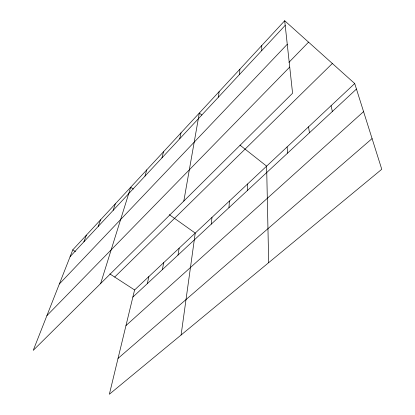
<?xml version="1.0" encoding="UTF-8"?>
<svg xmlns="http://www.w3.org/2000/svg" width="415" height="415" viewBox="0 0 415 415"><rect width="100%" height="100%" fill="white"/><g stroke="black" fill="none" stroke-linecap="round" stroke-linejoin="round"><path stroke-width="0.62" d="M247.449 190.469L247.62 183.964M239.548 74.446L239.88 69.201M228.966 207.666L229.422 201.031M211.261 224.136L211.977 217.393M218.425 97.162L219.11 91.658M181.096 335.004L195.237 233.085L169.289 214.648M178.004 255.08L179.171 248.154M183.814 201.073L199.33 113.041L201.872 115.043M162.358 269.636L163.728 262.638M179.716 138.781L181.013 132.841M147.325 283.621L148.876 276.561M354.711 83.54L134.585 289.966L109.363 394.25L381.764 169.268L354.711 83.54L284.7 20.75L72.786 249.84L33.236 350.364L292.575 93.24L284.7 20.75M161.949 157.887L163.5 151.771M144.96 176.157L146.749 169.885M100.653 283.518L130.704 187.227L133.308 189.079M113.129 210.384L115.323 203.853M98.199 226.44L100.57 219.805M83.872 241.846L86.403 235.118M70.109 256.641L285.204 25.351M59.35 283.985L287.258 44.275M288.907 62.385L308.563 42.148M46.905 315.623L289.732 67.059M114.696 277.054L332.353 63.485M132.862 297.078L356.454 89.059M125.973 325.568L363.576 111.625M118.036 358.394L372.079 138.584M72.786 249.84L75.468 251.578M109.845 273.905L134.585 289.966M239.984 145.12L266.627 166.145L268.681 262.664M331.077 105.706L332.358 111.474M308.568 126.814L309.429 132.805M287.107 146.936L287.59 153.125M261.72 45.598L261.782 50.542"/></g></svg>
